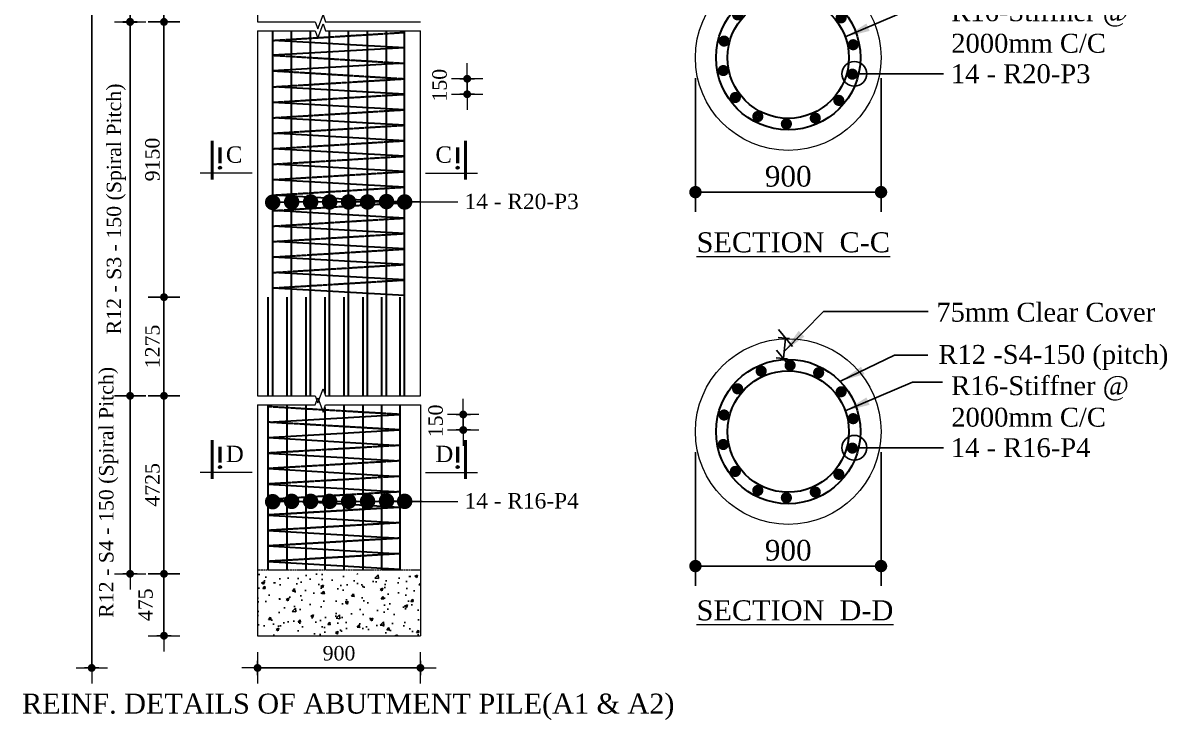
# Model space of a CAD drawing. Header units: inches. Extents: x -396 to 84373, y -33132 to 10226.
# Drawn here: x 43806 to 49355, y -13827 to -10447 of the extents above; entities that cross this region are included whole.
import ezdxf

# ---------------------------------------------------------------- set-up
doc = ezdxf.new("R2010")
doc.units = ezdxf.units.IN
doc.header["$LTSCALE"] = 15
doc.header["$MEASUREMENT"] = 0
doc.header["$PDMODE"] = 3
doc.header["$PDSIZE"] = -15
doc.linetypes.add('DASHED2', pattern=[0.375, 0.25, -0.125])
doc.linetypes.add('DASHEDX2', pattern=[38.1, 25.4, -12.7])
for name, color, linetype, lineweight in [('dim', 7, 'Continuous', 18), ('L.L', 200, 'Continuous', 18), ('Reinf.', 12, 'Continuous', 30), ('text', 7, 'Continuous', 20)]:
    doc.layers.add(name, color=color, linetype=linetype, lineweight=lineweight)
doc.layers.add('HATCH', color=35, linetype='Continuous')
doc.styles.get("Standard").update_dxf_attribs({"font": 'times.ttf'})
doc.dimstyles.new('ALTER', dxfattribs={"dimtxt": 110, "dimasz": 65, "dimexe": 95, "dimexo": 100, "dimgap": 30, "dimtad": 1, "dimdec": 0, "dimzin": 0, "dimdsep": 46, "dimtxsty": 'Standard', "dimblk": 'DOT', "dimcen": 35, "dimadec": 0, "dimazin": 0, "dimtfac": 1, "dimtdec": 0, "dimtofl": 0, "dimtmove": 0, "dimatfit": 3, "dimfxl": 1, "dimtolj": 1, "dimtzin": 0, "dimarcsym": 0})
doc.dimstyles.new('ISO-25', dxfattribs={"dimtxt": 75, "dimasz": 50, "dimexe": 95, "dimexo": 75.625, "dimgap": 60, "dimtad": 1, "dimdec": 1, "dimdsep": 46, "dimtxsty": 'Standard', "dimblk": 'DOT', "dimcen": 52.5, "dimclrd": 256, "dimclre": 256, "dimclrt": 256, "dimadec": 0, "dimazin": 0, "dimtfac": 1, "dimtdec": 1, "dimtix": 1, "dimtmove": 0, "dimatfit": 3, "dimldrblk": 'DOT', "dimfxl": 1, "dimlwd": -1, "dimarcsym": 0})
doc.dimstyles.new('ISO-70', dxfattribs={"dimscale": 0, "dimtxt": 70, "dimasz": 0.75, "dimexe": 35, "dimexo": 35, "dimgap": 20, "dimtad": 1, "dimdec": 0, "dimlfac": -1, "dimzin": 1, "dimdsep": 46, "dimtxsty": 'Standard', "dimblk": 'DIM', "dimcen": 60, "dimclrd": 256, "dimclre": 256, "dimclrt": 256, "dimadec": 0, "dimazin": 0, "dimtfac": 1, "dimtdec": 0, "dimtix": 1, "dimtofl": 0, "dimtmove": 0, "dimatfit": 3, "dimldrblk": 'DOT', "dimfxl": 35, "dimfxlon": 1, "dimtolj": 1, "dimlwd": 25, "dimarcsym": 0})

# ---------------------------------------------------------------- blocks, each defined once
blk = doc.blocks.new('DIM')
at = {"layer": 'dim'}
for p, q in [((0, -101.4), (0, 101.4)), ((-101.4, 0), (101.4, 0))]:
    blk.add_line(p, q, dxfattribs=at)
at = {"layer": 'dim', "const_width": 25.4}
blk.add_lwpolyline([(-12.7, 0, 1), (12.7, 0, 1)], format="xyb", close=True, dxfattribs=at)
blk = doc.blocks.new('*D48')
at = {"layer": 'Defpoints', "color": 0, "ltscale": 30, "transparency": 16777216}
for p in [(44414.5, -6181.4), (44140, -13573.6), (44868.3, -13573.6)]:
    blk.add_point(p, dxfattribs=at)
at = {"layer": 'dim', "lineweight": -2, "ltscale": 30, "transparency": 16777216}
for p, q in [((44175, -6181.4), (44105, -6181.4)), ((44175, -13573.6), (44105, -13573.6))]:
    blk.add_line(p, q, dxfattribs=at)
at = {"layer": 'dim', "lineweight": 25, "ltscale": 30, "transparency": 16777216}
blk.add_line((44140, -6182.2), (44140, -13572.8), dxfattribs=at)
at = {"layer": 'dim', "lineweight": 25, "ltscale": 30, "transparency": 16777216, "xscale": 0.75, "yscale": 0.75, "zscale": 0.75}
for p, rotation in [((44140, -6181.4), 90), ((44140, -13573.6), 270)]:
    blk.add_blockref('DIM', p, dxfattribs=dict(at, rotation=rotation))
at = {"layer": 'dim', "lineweight": 15, "ltscale": 30, "transparency": 16777216, "insert": (44084.3, -9877.5), "char_height": 70, "width": 255.111, "attachment_point": 5, "rotation": 90}
blk.add_mtext('\\A1;37000', dxfattribs=at)
blk = doc.blocks.new('_Dot')
at = {"color": 0, "linetype": 'ByBlock', "lineweight": -2}
blk.add_line((-0.5, 0), (-1, 0), dxfattribs=at)
at = {"color": 0, "linetype": 'ByBlock', "const_width": 0.5}
blk.add_lwpolyline([(-0.25, 0, 1), (0.25, 0, 1)], format="xyb", close=True, dxfattribs=at)
blk = doc.blocks.new('*D51')
at = {"layer": 'Defpoints', "color": 0, "ltscale": 30, "transparency": 16777216}
for p in [(44944.3, -9963.9), (44490.6, -10442.3), (44944.3, -10442.3)]:
    blk.add_point(p, dxfattribs=at)
at = {"layer": 'dim', "lineweight": -2, "ltscale": 30, "transparency": 16777216}
for p, q in [((44525.6, -9963.9), (44455.6, -9963.9)), ((44525.6, -10442.3), (44455.6, -10442.3))]:
    blk.add_line(p, q, dxfattribs=at)
at = {"layer": 'dim', "lineweight": 25, "ltscale": 30, "transparency": 16777216}
blk.add_line((44490.6, -9964.7), (44490.6, -10441.5), dxfattribs=at)
at = {"layer": 'dim', "lineweight": 25, "ltscale": 30, "transparency": 16777216, "xscale": 0.75, "yscale": 0.75, "zscale": 0.75}
for p, rotation in [((44490.6, -9963.9), 90), ((44490.6, -10442.3), 270)]:
    blk.add_blockref('DIM', p, dxfattribs=dict(at, rotation=rotation))
at = {"layer": 'dim', "lineweight": 15, "ltscale": 30, "transparency": 16777216, "insert": (44434.9, -10203.1), "char_height": 70, "attachment_point": 5, "rotation": 90}
blk.add_mtext('\\A1;1575', dxfattribs=at)
blk = doc.blocks.new('*D52')
at = {"layer": 'Defpoints', "color": 0, "ltscale": 30, "transparency": 16777216}
for p in [(44944.3, -10442.3), (44490.6, -11776.5), (44947, -11776.5)]:
    blk.add_point(p, dxfattribs=at)
at = {"layer": 'dim', "lineweight": -2, "ltscale": 30, "transparency": 16777216}
for p, q in [((44525.6, -10442.3), (44455.6, -10442.3)), ((44525.6, -11776.5), (44455.6, -11776.5))]:
    blk.add_line(p, q, dxfattribs=at)
at = {"layer": 'dim', "lineweight": 25, "ltscale": 30, "transparency": 16777216}
blk.add_line((44490.6, -10443), (44490.6, -11775.7), dxfattribs=at)
at = {"layer": 'dim', "lineweight": 25, "ltscale": 30, "transparency": 16777216, "xscale": 0.75, "yscale": 0.75, "zscale": 0.75}
for p, rotation in [((44490.6, -10442.3), 90), ((44490.6, -11776.5), 270)]:
    blk.add_blockref('DIM', p, dxfattribs=dict(at, rotation=rotation))
at = {"layer": 'dim', "lineweight": 15, "ltscale": 30, "transparency": 16777216, "insert": (44434.9, -11109.4), "char_height": 70, "attachment_point": 5, "rotation": 90}
blk.add_mtext('\\A1;9150', dxfattribs=at)
blk = doc.blocks.new('*D54')
at = {"layer": 'Defpoints', "color": 0, "ltscale": 30, "transparency": 16777216}
for p in [(44326.1, -8659.6), (44402.2, -8659.6), (44490.6, -10441.5)]:
    blk.add_point(p, dxfattribs=at)
at = {"layer": 'dim', "lineweight": -2, "ltscale": 30, "transparency": 16777216}
for p, q in [((44361.1, -8659.6), (44291.1, -8659.6)), ((44361.1, -10441.5), (44291.1, -10441.5))]:
    blk.add_line(p, q, dxfattribs=at)
at = {"layer": 'dim', "lineweight": 25, "ltscale": 30, "transparency": 16777216}
blk.add_line((44326.1, -10440.8), (44326.1, -8660.4), dxfattribs=at)
at = {"layer": 'dim', "lineweight": 25, "ltscale": 30, "transparency": 16777216, "xscale": 0.75, "yscale": 0.75, "zscale": 0.75}
for p, rotation in [((44326.1, -8659.6), 90), ((44326.1, -10441.5), 270)]:
    blk.add_blockref('DIM', p, dxfattribs=dict(at, rotation=rotation))
at = {"layer": 'dim', "lineweight": 15, "ltscale": 30, "transparency": 16777216, "insert": (44259.2, -9550.6), "char_height": 70, "attachment_point": 5, "rotation": 90}
blk.add_mtext('\\A1;R12 - S2 - 125 (Spiral Pitch)', dxfattribs=at)
blk = doc.blocks.new('*D55')
at = {"layer": 'Defpoints', "color": 0, "ltscale": 30, "transparency": 16777216}
for p in [(44490.6, -10443), (44326.1, -12254.8), (44566.6, -12254.8)]:
    blk.add_point(p, dxfattribs=at)
at = {"layer": 'dim', "lineweight": -2, "ltscale": 30, "transparency": 16777216}
for p, q in [((44361.1, -10443), (44291.1, -10443)), ((44361.1, -12254.8), (44291.1, -12254.8))]:
    blk.add_line(p, q, dxfattribs=at)
at = {"layer": 'dim', "lineweight": 25, "ltscale": 30, "transparency": 16777216}
blk.add_line((44326.1, -10443.8), (44326.1, -12254.1), dxfattribs=at)
at = {"layer": 'dim', "lineweight": 25, "ltscale": 30, "transparency": 16777216, "xscale": 0.75, "yscale": 0.75, "zscale": 0.75}
for p, rotation in [((44326.1, -10443), 90), ((44326.1, -12254.8), 270)]:
    blk.add_blockref('DIM', p, dxfattribs=dict(at, rotation=rotation))
at = {"layer": 'dim', "lineweight": 15, "ltscale": 30, "transparency": 16777216, "insert": (44259.2, -11348.9), "char_height": 70, "attachment_point": 5, "rotation": 90}
blk.add_mtext('\\A1;R12 - S3 - 150 (Spiral Pitch)', dxfattribs=at)
blk = doc.blocks.new('*D57')
at = {"layer": 'Defpoints', "color": 0, "ltscale": 30, "transparency": 16777216}
for p in [(44944.3, -13453.9), (45734.3, -13453.9), (45734.3, -13573.6)]:
    blk.add_point(p, dxfattribs=at)
at = {"layer": 'dim', "lineweight": -2, "ltscale": 30, "transparency": 16777216}
for p, q in [((44944.3, -13538.6), (44944.3, -13608.6)), ((45734.3, -13538.6), (45734.3, -13608.6))]:
    blk.add_line(p, q, dxfattribs=at)
at = {"layer": 'dim', "lineweight": 25, "ltscale": 30, "transparency": 16777216}
blk.add_line((44945.1, -13573.6), (45733.5, -13573.6), dxfattribs=at)
at = {"layer": 'dim', "lineweight": 25, "ltscale": 30, "transparency": 16777216, "xscale": 0.75, "yscale": 0.75, "zscale": 0.75, "rotation": 180}
blk.add_blockref('DIM', (44944.3, -13573.6), dxfattribs=at)
at = {"layer": 'dim', "lineweight": 25, "ltscale": 30, "transparency": 16777216, "xscale": 0.75, "yscale": 0.75, "zscale": 0.75}
blk.add_blockref('DIM', (45734.3, -13573.6), dxfattribs=at)
at = {"layer": 'dim', "lineweight": 15, "ltscale": 30, "transparency": 16777216, "insert": (45339.3, -13502.9), "char_height": 70, "attachment_point": 5}
blk.add_mtext('\\A1;900', dxfattribs=at)
blk = doc.blocks.new('*D58')
at = {"layer": 'Defpoints', "color": 0, "ltscale": 30, "transparency": 16777216}
for p in [(45734.3, -13117.6), (44490.6, -13417.6), (45734.3, -13417.6)]:
    blk.add_point(p, dxfattribs=at)
at = {"layer": 'dim', "lineweight": -2, "ltscale": 30, "transparency": 16777216}
for p, q in [((44525.6, -13117.6), (44455.6, -13117.6)), ((44525.6, -13417.6), (44455.6, -13417.6))]:
    blk.add_line(p, q, dxfattribs=at)
at = {"layer": 'dim', "lineweight": 25, "ltscale": 30, "transparency": 16777216}
blk.add_line((44490.6, -13118.3), (44490.6, -13416.8), dxfattribs=at)
at = {"layer": 'dim', "lineweight": 25, "ltscale": 30, "transparency": 16777216, "xscale": 0.75, "yscale": 0.75, "zscale": 0.75}
for p, rotation in [((44490.6, -13117.6), 90), ((44490.6, -13417.6), 270)]:
    blk.add_blockref('DIM', p, dxfattribs=dict(at, rotation=rotation))
at = {"layer": 'dim', "lineweight": 15, "ltscale": 30, "transparency": 16777216, "insert": (44401.3, -13267.6), "char_height": 70, "attachment_point": 5, "rotation": 90}
blk.add_mtext('\\A1;475', dxfattribs=at)
blk = doc.blocks.new('*D59')
at = {"layer": 'Defpoints', "color": 0, "ltscale": 30, "transparency": 16777216}
for p in [(44944.3, -12254.8), (44490.6, -13117.6), (44944.3, -13117.6)]:
    blk.add_point(p, dxfattribs=at)
at = {"layer": 'dim', "lineweight": -2, "ltscale": 30, "transparency": 16777216}
for p, q in [((44525.6, -12254.8), (44455.6, -12254.8)), ((44525.6, -13117.6), (44455.6, -13117.6))]:
    blk.add_line(p, q, dxfattribs=at)
at = {"layer": 'dim', "lineweight": 25, "ltscale": 30, "transparency": 16777216}
blk.add_line((44490.6, -12255.6), (44490.6, -13116.8), dxfattribs=at)
at = {"layer": 'dim', "lineweight": 25, "ltscale": 30, "transparency": 16777216, "xscale": 0.75, "yscale": 0.75, "zscale": 0.75}
for p, rotation in [((44490.6, -12254.8), 90), ((44490.6, -13117.6), 270)]:
    blk.add_blockref('DIM', p, dxfattribs=dict(at, rotation=rotation))
at = {"layer": 'dim', "lineweight": 15, "ltscale": 30, "transparency": 16777216, "insert": (44434.9, -12686.2), "char_height": 70, "attachment_point": 5, "rotation": 90}
blk.add_mtext('\\A1;4725', dxfattribs=at)
blk = doc.blocks.new('*D34')
at = {"layer": 'Defpoints', "color": 0, "ltscale": 30, "transparency": 16777216}
for p in [(44455.6, -12254.8), (44326.1, -13117.6), (44566.6, -13117.6)]:
    blk.add_point(p, dxfattribs=at)
at = {"layer": 'dim', "lineweight": -2, "ltscale": 30, "transparency": 16777216}
for p, q in [((44361.1, -12254.8), (44291.1, -12254.8)), ((44361.1, -13117.6), (44291.1, -13117.6))]:
    blk.add_line(p, q, dxfattribs=at)
at = {"layer": 'dim', "lineweight": 25, "ltscale": 30, "transparency": 16777216}
blk.add_line((44326.1, -12255.6), (44326.1, -13116.8), dxfattribs=at)
at = {"layer": 'dim', "lineweight": 25, "ltscale": 30, "transparency": 16777216, "xscale": 0.75, "yscale": 0.75, "zscale": 0.75}
for p, rotation in [((44326.1, -12254.8), 90), ((44326.1, -13117.6), 270)]:
    blk.add_blockref('DIM', p, dxfattribs=dict(at, rotation=rotation))
at = {"layer": 'dim', "lineweight": 15, "ltscale": 30, "transparency": 16777216, "insert": (44222, -12722.5), "char_height": 70, "attachment_point": 5, "rotation": 90}
blk.add_mtext('\\A1;R12 - S4 - 150 (Spiral Pitch)', dxfattribs=at)
blk = doc.blocks.new('*D35')
at = {"layer": 'Defpoints', "color": 0, "ltscale": 30, "transparency": 16777216}
for p in [(44947, -11776.5), (44490.6, -12254.8), (44944.3, -12254.8)]:
    blk.add_point(p, dxfattribs=at)
at = {"layer": 'dim', "lineweight": -2, "ltscale": 30, "transparency": 16777216}
for p, q in [((44525.6, -11776.5), (44455.6, -11776.5)), ((44525.6, -12254.8), (44455.6, -12254.8))]:
    blk.add_line(p, q, dxfattribs=at)
at = {"layer": 'dim', "lineweight": 25, "ltscale": 30, "transparency": 16777216}
blk.add_line((44490.6, -11777.2), (44490.6, -12254.1), dxfattribs=at)
at = {"layer": 'dim', "lineweight": 25, "ltscale": 30, "transparency": 16777216, "xscale": 0.75, "yscale": 0.75, "zscale": 0.75}
for p, rotation in [((44490.6, -11776.5), 90), ((44490.6, -12254.8), 270)]:
    blk.add_blockref('DIM', p, dxfattribs=dict(at, rotation=rotation))
at = {"layer": 'dim', "lineweight": 15, "ltscale": 30, "transparency": 16777216, "insert": (44434.9, -12015.6), "char_height": 70, "attachment_point": 5, "rotation": 90}
blk.add_mtext('\\A1;1275', dxfattribs=at)
blk = doc.blocks.new('*D36')
at = {"layer": 'Defpoints', "color": 0, "ltscale": 30, "transparency": 16777216}
for p in [(47067.7, -12428), (47967.7, -12428), (47067.7, -13080)]:
    blk.add_point(p, dxfattribs=at)
at = {"layer": 'dim', "color": 0, "lineweight": -2, "ltscale": 30, "transparency": 16777216}
for p, q in [((47067.7, -12528), (47067.7, -13175)), ((47967.7, -12528), (47967.7, -13175)), ((47907.7, -13080), (47127.7, -13080))]:
    blk.add_line(p, q, dxfattribs=at)
at = {"layer": 'dim', "color": 0, "lineweight": -2, "ltscale": 30, "transparency": 16777216, "xscale": 60, "yscale": 60, "zscale": 60, "rotation": 180}
blk.add_blockref('_Dot', (47067.7, -13080), dxfattribs=at)
at = {"layer": 'dim', "color": 0, "lineweight": -2, "ltscale": 30, "transparency": 16777216, "xscale": 60, "yscale": 60, "zscale": 60}
blk.add_blockref('_Dot', (47967.7, -13080), dxfattribs=at)
at = {"layer": 'dim', "color": 0, "lineweight": 15, "ltscale": 30, "transparency": 16777216, "insert": (47517.7, -13004), "char_height": 100, "attachment_point": 5}
blk.add_mtext('\\A1;900', dxfattribs=at)
blk = doc.blocks.new('_Oblique')
at = {"color": 0, "linetype": 'ByBlock', "lineweight": -2}
blk.add_line((-0.5, -0.5), (0.5, 0.5), dxfattribs=at)
blk = doc.blocks.new('*D37')
at = {"layer": 'Defpoints', "color": 0, "ltscale": 30, "transparency": 16777216}
for p in [(47503.8, -11974.6), (47559, -11979.9), (47549.5, -12079.4)]:
    blk.add_point(p, dxfattribs=at)
at = {"layer": 'dim', "lineweight": -2, "ltscale": 30, "transparency": 16777216}
for p, q in [((47524.2, -11976.6), (47468.9, -11971.3)), ((47514.7, -12076.1), (47459.5, -12070.9))]:
    blk.add_line(p, q, dxfattribs=at)
at = {"layer": 'dim', "lineweight": 25, "ltscale": 30, "transparency": 16777216}
blk.add_line((47494.3, -12074.2), (47503.8, -11974.6), dxfattribs=at)
at = {"layer": 'dim', "lineweight": 25, "ltscale": 30, "transparency": 16777216, "xscale": 75, "yscale": 75, "zscale": 75}
for p, rotation in [((47503.8, -11974.6), 84.56619030632406), ((47494.3, -12074.2), 264.566190306324)]:
    blk.add_blockref('_Oblique', p, dxfattribs=dict(at, rotation=rotation))
at = {"layer": 'dim', "ltscale": 30, "transparency": 16777216, "insert": (47446.5, -11995.6), "char_height": 70, "attachment_point": 5, "rotation": 84.5662}
blk.add_mtext('\\A1;  ', dxfattribs=at)
blk = doc.blocks.new('*D38')
at = {"layer": 'Defpoints', "color": 0, "ltscale": 30, "transparency": 16777216}
for p in [(45655.7, -10717.9), (45657.6, -10793.1), (45960.8, -10793.1)]:
    blk.add_point(p, dxfattribs=at)
at = {"layer": 'dim', "lineweight": -2, "ltscale": 30, "transparency": 16777216}
for p, q in [((45925.8, -10717.9), (45995.8, -10717.9)), ((45925.8, -10793.1), (45995.8, -10793.1))]:
    blk.add_line(p, q, dxfattribs=at)
at = {"layer": 'dim', "lineweight": 25, "ltscale": 30, "transparency": 16777216}
blk.add_line((45960.8, -10718.7), (45960.8, -10792.3), dxfattribs=at)
at = {"layer": 'dim', "lineweight": 25, "ltscale": 30, "transparency": 16777216, "xscale": 0.75, "yscale": 0.75, "zscale": 0.75}
for p, rotation in [((45960.8, -10717.9), 90), ((45960.8, -10793.1), 270)]:
    blk.add_blockref('DIM', p, dxfattribs=dict(at, rotation=rotation))
at = {"layer": 'dim', "lineweight": 15, "ltscale": 30, "transparency": 16777216, "insert": (45827.1, -10749.1), "char_height": 70, "attachment_point": 5, "rotation": 90}
blk.add_mtext('\\A1;150', dxfattribs=at)
blk = doc.blocks.new('*D39')
at = {"layer": 'Defpoints', "color": 0, "ltscale": 30, "transparency": 16777216}
for p in [(45636.5, -12345.1), (45638.4, -12420.3), (45941.6, -12420.3)]:
    blk.add_point(p, dxfattribs=at)
at = {"layer": 'dim', "lineweight": -2, "ltscale": 30, "transparency": 16777216}
for p, q in [((45906.6, -12345.1), (45976.6, -12345.1)), ((45906.6, -12420.3), (45976.6, -12420.3))]:
    blk.add_line(p, q, dxfattribs=at)
at = {"layer": 'dim', "lineweight": 25, "ltscale": 30, "transparency": 16777216}
blk.add_line((45941.6, -12345.9), (45941.6, -12419.5), dxfattribs=at)
at = {"layer": 'dim', "lineweight": 25, "ltscale": 30, "transparency": 16777216, "xscale": 0.75, "yscale": 0.75, "zscale": 0.75}
for p, rotation in [((45941.6, -12345.1), 90), ((45941.6, -12420.3), 270)]:
    blk.add_blockref('DIM', p, dxfattribs=dict(at, rotation=rotation))
at = {"layer": 'dim', "lineweight": 15, "ltscale": 30, "transparency": 16777216, "insert": (45807.9, -12376.3), "char_height": 70, "attachment_point": 5, "rotation": 90}
blk.add_mtext('\\A1;150', dxfattribs=at)
blk = doc.blocks.new('*U25')
at = {"layer": 'Reinf.', "ltscale": 0.05, "const_width": 27}
blk.add_lwpolyline([(-5.2, -12.5, 1), (5.2, 12.5, 1)], format="xyb", close=True, dxfattribs=at)
blk = doc.blocks.new('*U26')
at = {"layer": 'dim', "color": 0, "linetype": 'ByBlock', "lineweight": -2, "transparency": 16777216}
for p, rotation in [((44060.5, -12902.1), 102.8571428571428), ((43920.4, -12929.9), 128.5714285714284), ((44198.9, -12937.8), 77.1428571428571), ((43806.2, -13015.8), 154.2857142857142), ((44308.1, -13030), 51.42857142857138), ((43740.6, -13142.8), 180), ((44366.4, -13160.4), 25.71428571428568), ((43736.6, -13285.6), 205.7142857142855), ((43795, -13416.1), 231.4285714285712), ((44296.8, -13430.2), 334.285714285714), ((43904.1, -13508.3), 257.1428571428569), ((44182.6, -13516.1), 308.5714285714283), ((44042.5, -13544), 282.8571428571426)]:
    blk.add_blockref('*U25', p, dxfattribs=dict(at, rotation=rotation))
blk.add_blockref('*U25', (44362.4, -13303.2), dxfattribs=at)
blk = doc.blocks.new('*D40')
at = {"layer": 'Defpoints', "color": 0, "ltscale": 30, "transparency": 16777216}
for p in [(47067.7, -10615.5), (47967.7, -10615.5), (47067.7, -11267.5)]:
    blk.add_point(p, dxfattribs=at)
at = {"layer": 'dim', "color": 0, "lineweight": -2, "ltscale": 30, "transparency": 16777216}
for p, q in [((47067.7, -10715.5), (47067.7, -11362.5)), ((47967.7, -10715.5), (47967.7, -11362.5)), ((47907.7, -11267.5), (47127.7, -11267.5))]:
    blk.add_line(p, q, dxfattribs=at)
at = {"layer": 'dim', "color": 0, "lineweight": -2, "ltscale": 30, "transparency": 16777216, "xscale": 60, "yscale": 60, "zscale": 60, "rotation": 180}
blk.add_blockref('_Dot', (47067.7, -11267.5), dxfattribs=at)
at = {"layer": 'dim', "color": 0, "lineweight": -2, "ltscale": 30, "transparency": 16777216, "xscale": 60, "yscale": 60, "zscale": 60}
blk.add_blockref('_Dot', (47967.7, -11267.5), dxfattribs=at)
at = {"layer": 'dim', "color": 0, "lineweight": 15, "ltscale": 30, "transparency": 16777216, "insert": (47517.7, -11191.5), "char_height": 100, "attachment_point": 5}
blk.add_mtext('\\A1;900', dxfattribs=at)
blk = doc.blocks.new('*U27')
at = {"layer": 'Reinf.', "ltscale": 0.05, "const_width": 27}
blk.add_lwpolyline([(-5.2, -12.5, 1), (5.2, 12.5, 1)], format="xyb", close=True, dxfattribs=at)
blk = doc.blocks.new('*U28')
at = {"layer": 'dim', "color": 0, "linetype": 'ByBlock', "lineweight": -2, "transparency": 16777216}
for p, rotation in [((44060.5, -12902.1), 102.8571428571428), ((43920.4, -12929.9), 128.5714285714284), ((44198.9, -12937.8), 77.1428571428571), ((43806.2, -13015.8), 154.2857142857142), ((44308.1, -13030), 51.42857142857138), ((43740.6, -13142.8), 180), ((44366.4, -13160.4), 25.71428571428568), ((43736.6, -13285.6), 205.7142857142855), ((43795, -13416.1), 231.4285714285712), ((44296.8, -13430.2), 334.285714285714), ((43904.1, -13508.3), 257.1428571428569), ((44182.6, -13516.1), 308.5714285714283), ((44042.5, -13544), 282.8571428571426)]:
    blk.add_blockref('*U27', p, dxfattribs=dict(at, rotation=rotation))
blk.add_blockref('*U27', (44362.4, -13303.2), dxfattribs=at)

msp = doc.modelspace()

# ---------------------------------------------------------------- hatches: boundary and pattern name
at = {"layer": 'HATCH', "ltscale": 30}
h = msp.add_hatch(dxfattribs=at)
h.set_pattern_fill('AR-CONC', color=256, scale=20, style=0)
h.set_pattern_definition([(50, (50407.59, 38435.53), (143.45204, -12.55043), [15, -165]), (355, (50407.6, 38435.53), (-27.75027, 150.43843), [12, -132]), (100.4514, (50419.55, 38434.48), (115.70188, 137.8879), [12.74804, -140.22842]), (46.1842, (50407.6, 38475.53), (213.4482, -33.1038), [22.5, -247.5]), (96.6356, (50425.38, 38472.77), (186.9325, 194.8236), [19.1221, -210.3426]), (351.1842, (50407.6, 38475.53), (186.9324, 194.8237), [18, -198]), (21, (50427.59, 38465.53), (119.3814, -80.52378), [15, -165]), (326, (50427.6, 38465.53), (48.66307, 145.03), [12, -132]), (71.4514, (50437.54, 38458.82), (168.04453, 64.5061), [12.74804, -140.22842]), (37.5, (50407.594, 38435.526), (2.43197, 66.57877), [0, -130.4, 0, -134, 0, -132.5]), (7.5, (50407.594, 38435.526), (52.61391, 78.88234), [0, -76.4, 0, -127.4, 0, -50.5]), (327.5, (50362.994, 38435.526), (106.764487, -4.510974), [0, -50, 0, -156, 0, -207]), (317.5, (50342.99, 38435.53), (116.63723, 20.021), [0, -65, 0, -103.6, 0, -147])])
h.paths.add_polyline_path([(45734.3, -13117.57), (44944.32, -13117.57), (44944.32, -13417.57), (45734.3, -13417.57)])
at = {"layer": 'text', "ltscale": 5}
h = msp.add_hatch(color=5, dxfattribs=at)
h.set_gradient(color1=(0, 0, 255), one_color=1, tint=1, name='CYLINDER')
h.paths.add_polyline_path([(44754.64, -11149.3, 1), (44769.52, -11149.3, 1)])
h = msp.add_hatch(color=5, dxfattribs=at)
h.set_gradient(color1=(0, 0, 255), one_color=1, tint=1, name='CYLINDER')
h.paths.add_polyline_path([(45922.02, -11149.3, -1), (45907.15, -11149.3, -1)])
h = msp.add_hatch(color=5, dxfattribs=at)
h.set_gradient(color1=(0, 0, 255), one_color=1, tint=1, name='CYLINDER')
h.paths.add_polyline_path([(44754.64, -12600.29, 1), (44769.52, -12600.29, 1)])
h = msp.add_hatch(color=5, dxfattribs=at)
h.set_gradient(color1=(0, 0, 255), one_color=1, tint=1, name='CYLINDER')
h.paths.add_polyline_path([(45922.02, -12600.29, -1), (45907.15, -12600.29, -1)])

# ---------------------------------------------------------------- linework, layer by layer
at = {"layer": 'L.L', "ltscale": 5}
for p, q in [((44944.32, -10486.36), (44944.32, -12254.84)), ((44944.32, -12298.91), (44944.32, -13098.05)), ((44944.32, -13098.05), (44944.32, -13417.57)), ((45734.3, -13096.71), (45734.3, -13417.57)), ((44944.32, -13417.57), (45734.3, -13417.57))]:
    msp.add_line(p, q, dxfattribs=at)
at = {"layer": 'L.L', "linetype": 'DASHED2'}
msp.add_line((44944.32, -13098.05), (45734.3, -13098.05), dxfattribs=at)
at = {"layer": 'L.L', "ltscale": 5}
for points in [[(44944.32, -8050.42), (44944.32, -10442.29), (45224.32, -10442.29), (45236.82, -10476.63), (45261.82, -10407.95), (45274.32, -10442.29), (45734.3, -10442.29)], [(44944.32, -10486.36), (45224.32, -10486.36), (45236.82, -10520.71), (45261.82, -10452.02), (45274.32, -10486.36), (45734.3, -10486.36)], [(44944.32, -12254.84), (45224.32, -12254.84), (45236.82, -12289.18), (45261.82, -12220.49), (45274.32, -12254.84), (45734.3, -12254.84), (45734.3, -10486.36)], [(44944.32, -12298.91), (45224.32, -12298.91), (45236.82, -12264.57), (45261.82, -12333.25), (45274.32, -12298.91), (45734.3, -12298.91), (45734.3, -13098.05)]]:
    msp.add_lwpolyline(points, dxfattribs=at)
for centre in [(47517.66, -10615.53), (47517.66, -12428)]:
    msp.add_circle(centre, 450, dxfattribs=at)
at = {"layer": 'Reinf.', "ltscale": 5}
for p, q in [((45109.59, -11330.26), (45109.59, -10486.36)), ((45201.59, -11330.26), (45201.59, -10486.36)), ((45293.59, -11330.26), (45293.59, -10486.36)), ((45385.59, -11330.26), (45385.59, -10486.36)), ((45477.59, -11330.26), (45477.59, -10486.36)), ((45569.59, -11330.26), (45569.59, -10486.36)), ((45657.57, -10568.08), (45017.59, -10532.26)), ((45657.57, -10568.08), (45017.59, -10532.26)), ((45657.57, -10568.08), (45017.59, -10603.9)), ((45657.57, -10568.08), (45017.59, -10603.9)), ((45657.57, -10643.08), (45017.59, -10678.9)), ((45657.57, -10643.08), (45017.59, -10678.9)), ((45657.57, -10793.08), (45017.59, -10757.26)), ((45657.57, -10793.08), (45017.59, -10757.26)), ((45657.57, -10868.08), (45017.59, -10832.26)), ((45657.57, -10868.08), (45017.59, -10832.26)), ((45657.57, -10943.08), (45017.59, -10907.26)), ((45657.57, -10943.08), (45017.59, -10907.26)), ((45657.57, -11018.08), (45017.59, -10982.26)), ((45657.57, -11018.08), (45017.59, -10982.26)), ((45657.57, -11093.08), (45017.59, -11057.26)), ((45657.57, -11093.08), (45017.59, -11057.26)), ((45657.57, -11168.08), (45017.59, -11132.26)), ((45657.57, -11168.08), (45017.59, -11132.26)), ((45657.57, -11243.08), (45017.59, -11207.26)), ((45657.57, -11243.08), (45017.59, -11207.26)), ((45657.57, -11318.08), (45017.59, -11282.26)), ((45109.59, -12254.84), (45109.59, -11282.36)), ((45201.59, -12254.84), (45201.59, -11282.36)), ((45293.59, -12254.84), (45293.59, -11282.36)), ((45385.59, -12254.84), (45385.59, -11282.36)), ((45477.59, -12254.84), (45477.59, -11282.36)), ((45569.59, -12254.84), (45569.59, -11282.36)), ((45657.57, -11393.08), (45017.59, -11357.26)), ((45657.57, -11468.08), (45017.59, -11432.26)), ((45657.57, -11543.08), (45017.59, -11507.26)), ((45657.57, -11618.08), (45017.59, -11582.26)), ((45657.57, -11693.08), (45017.59, -11657.26)), ((45657.57, -11768.08), (45017.59, -11732.26)), ((45086.05, -11776.45), (45086.05, -12254.84)), ((45178.05, -11776.45), (45178.05, -12254.84)), ((45270.05, -11776.45), (45270.05, -12243.11)), ((45362.05, -11776.45), (45362.05, -12254.84)), ((45454.05, -11776.45), (45454.05, -12254.84)), ((45546.05, -11776.45), (45546.05, -12254.84)), ((45109.59, -12254.84), (45109.59, -12254.84)), ((45201.59, -12254.84), (45201.59, -12254.84)), ((45293.59, -12254.84), (45293.59, -12254.84)), ((45385.59, -12254.84), (45385.59, -12254.84)), ((45477.59, -12254.84), (45477.59, -12254.84)), ((45569.59, -12254.84), (45569.59, -12254.84)), ((45086.05, -12298.91), (45086.05, -13098.05)), ((45178.05, -12298.91), (45178.05, -13098.05)), ((45270.05, -12310.64), (45270.05, -13098.05)), ((45362.05, -12298.91), (45362.05, -13098.05)), ((45454.05, -12298.91), (45454.05, -13098.05)), ((45546.05, -12298.91), (45546.05, -13098.05)), ((44994.05, -12382.52), (45634.03, -12345.02)), ((44994.05, -12382.52), (45634.03, -12345.02)), ((44994.05, -12457.52), (45634.03, -12420.02)), ((44994.05, -12457.52), (45634.03, -12420.02)), ((44994.05, -12457.52), (45634.03, -12495.02)), ((44994.05, -12457.52), (45634.03, -12495.02)), ((44994.05, -12532.52), (45634.03, -12570.02)), ((44994.05, -12532.52), (45634.03, -12570.02)), ((44994.05, -12607.52), (45634.03, -12645.02)), ((44994.05, -12607.52), (45634.03, -12645.02)), ((44994.05, -12682.52), (45634.03, -12720.02)), ((44994.05, -12682.52), (45634.03, -12720.02)), ((44994.05, -12757.52), (45634.03, -12795.02)), ((44994.05, -12832.52), (45634.03, -12870.02)), ((44994.05, -12832.52), (45634.03, -12870.02)), ((44994.05, -12907.52), (45634.03, -12945.02)), ((44994.05, -12982.52), (45634.03, -13020.02)), ((44994.05, -12982.52), (45634.03, -13020.02)), ((44994.05, -13057.52), (45634.03, -13095.02))]:
    msp.add_line(p, q, dxfattribs=at)
at = {"layer": 'Reinf.', "linetype": 'DASHEDX2', "ltscale": 0.007}
for p, q in [((45017.59, -10532.26), (45657.57, -10493.08)), ((45017.59, -10532.26), (45657.57, -10493.08)), ((45017.59, -10603.9), (45657.57, -10643.08)), ((45017.59, -10603.9), (45657.57, -10643.08)), ((45017.59, -10678.9), (45657.57, -10718.08)), ((45017.59, -10757.26), (45657.57, -10718.08)), ((45017.59, -10832.26), (45657.57, -10793.08)), ((45017.59, -10832.26), (45657.57, -10793.08)), ((45017.59, -10907.26), (45657.57, -10868.08)), ((45017.59, -10907.26), (45657.57, -10868.08)), ((45017.59, -10982.26), (45657.57, -10943.08)), ((45017.59, -10982.26), (45657.57, -10943.08)), ((45017.59, -11057.26), (45657.57, -11018.08)), ((45017.59, -11057.26), (45657.57, -11018.08)), ((45017.59, -11132.26), (45657.57, -11093.08)), ((45017.59, -11207.26), (45657.57, -11168.08)), ((45017.59, -11282.26), (45657.57, -11243.08)), ((45017.59, -11357.26), (45657.57, -11318.08)), ((45017.59, -11432.26), (45657.57, -11393.08)), ((45017.59, -11507.26), (45657.57, -11468.08)), ((45017.59, -11582.26), (45657.57, -11543.08)), ((45017.59, -11657.26), (45657.57, -11618.08)), ((45017.59, -11732.26), (45657.57, -11693.08)), ((45634.03, -12345.02), (44994.05, -12307.52)), ((45634.03, -12420.02), (44994.05, -12382.52)), ((45634.03, -12495.02), (44994.05, -12532.52)), ((45634.03, -12570.02), (44994.05, -12607.52)), ((45634.03, -12645.02), (44994.05, -12682.52)), ((45634.03, -12720.02), (44994.05, -12757.52)), ((45634.03, -12795.02), (44994.05, -12832.52)), ((45634.03, -12870.02), (44994.05, -12907.52)), ((45634.03, -12945.02), (44994.05, -12982.52)), ((45634.03, -13020.02), (44994.05, -13057.52))]:
    msp.add_line(p, q, dxfattribs=at)
at = {"layer": 'Reinf.', "linetype": 'DASHEDX2', "ltscale": 0.01}
for p, q in [((45634.03, -12795.02), (44994.05, -12832.52)), ((45634.03, -12870.02), (44994.05, -12907.52)), ((45634.03, -12945.02), (44994.05, -12982.52)), ((45634.03, -13020.02), (44994.05, -13057.52))]:
    msp.add_line(p, q, dxfattribs=at)
at = {"layer": 'Reinf.', "ltscale": 5}
for points in [[(45017.59, -11330.26), (45017.59, -10486.36)], [(45657.57, -11330.26), (45657.57, -10486.36)], [(45017.59, -12254.84), (45017.59, -11282.36)], [(45657.57, -12254.84), (45657.57, -11282.36)], [(44994.05, -11776.45), (44994.05, -12254.84)], [(45634.03, -11776.45), (45634.03, -12254.84)], [(45017.59, -12254.84), (45017.59, -12254.84)], [(45657.57, -12254.84), (45657.57, -12254.84)], [(44994.05, -12298.91), (44994.05, -13098.05)], [(45634.03, -12298.91), (45634.03, -13098.05)]]:
    msp.add_lwpolyline(points, dxfattribs=at)
at = {"layer": 'Reinf.', "ltscale": 0.05}
for centre, radius in [((47517.66, -10615.53), 350), ((47517.66, -10615.53), 294.37), ((47517.66, -12428), 350), ((47517.66, -12428), 294.37)]:
    msp.add_circle(centre, radius, dxfattribs=at)
at = {"layer": 'text', "ltscale": 5}
for p, q in [((44917.42, -11175.14), (44666.26, -11175.14)), ((45759.24, -11175.14), (46010.41, -11175.14)), ((44917.42, -12626.13), (44666.26, -12626.13)), ((45759.24, -12626.13), (46010.41, -12626.13))]:
    msp.add_line(p, q, dxfattribs=at)
at = {"layer": 'text', "ltscale": 5, "const_width": 14.87}
for points in [[(44723.75, -11206.43), (44723.75, -11017.43)], [(45952.91, -11206.43), (45952.91, -11017.43)], [(44762.08, -11128.47), (44762.08, -11050.51)], [(45914.59, -11128.47), (45914.59, -11050.51)], [(44723.75, -12657.41), (44723.75, -12468.42)], [(45952.91, -12657.41), (45952.91, -12468.42)], [(44762.08, -12579.46), (44762.08, -12501.5)], [(45914.59, -12579.46), (45914.59, -12501.5)]]:
    msp.add_lwpolyline(points, dxfattribs=at)
at = {"layer": 'text', "ltscale": 5}
for centre in [(44762.08, -11149.3), (45914.59, -11149.3), (44762.08, -12600.29), (45914.59, -12600.29)]:
    msp.add_circle(centre, 7.44, dxfattribs=at)

# ---------------------------------------------------------------- block references
at = {"layer": 'dim'}
for name, p in [('*U28', (3466.15, 2607.47)), ('*U26', (3466.15, 795.01))]:
    msp.add_blockref(name, p, dxfattribs=at)

# ---------------------------------------------------------------- texts
at = {"layer": 'text'}
for s, height, p in [('C', 79.33, (44790.95, -11125.01)), ('C', 79.33, (45806.74, -11125.01)), ('14 - R20-P3', 75, (45948.06, -11349.97)), ('D', 79.33, (44790.95, -12575.99)), ('D', 79.33, (45806.74, -12575.99)), ('14 - R16-P4', 75, (45948.06, -12800.96))]:
    msp.add_text(s, height=height, dxfattribs=at).set_placement(p)
at = {"layer": 'text', "ltscale": 5}
msp.add_text('REINF. DETAILS OF ABUTMENT PILE(A1 & A2)', height=96.8, dxfattribs=at).set_placement((43802.11, -13795.07))
at = {"layer": 'text', "ltscale": 30, "attachment_point": 1}
for s, insert, char_height, width in [('R16-Stiffner @ 2000mm C/C', (48308.16, -10347.26), 91.6667, 1306.9228), ('14 - R20-P3', (48306.27, -10647.71), 91.6667, 1439.4059), ('{\\LSECTION  C-C}', (47073.23, -11462), 97.2, 6300.5129), ('75mm Clear Cover', (48235.87, -11803.59), 91.6667, 1538.1279), ('R12 -S4-150 (pitch)', (48245.83, -12008.31), 91.6667, 1509.7376), ('R16-Stiffner @ 2000mm C/C', (48308.16, -12159.73), 91.6667, 1306.9228), ('14 - R16-P4', (48306.27, -12460.18), 91.6667, 1439.4059), ('{\\LSECTION  D-D}', (47073.23, -13245.94), 97.2, 6300.5129)]:
    msp.add_mtext(s, dxfattribs=dict(at, insert=insert, char_height=char_height, width=width))

# ---------------------------------------------------------------- dimensions: what is measured, and where the dimension line sits
at = {"layer": 'dim', "lineweight": 15, "ltscale": 30}
for base, p1, p2, text, override, picture, middle in [((44139.99, -13573.56), (44414.54, -6181.4), (44868.27, -13573.56), '37000', {"dimscale": 1}, '*D48', (44139.99, -9877.48)), ((45960.76, -10793.08), (45655.66, -10717.94), (45657.57, -10793.08), '150', {"dimscale": 1, "dimtmove": 2}, '*D38', (45827.06, -10749.12)), ((44326.12, -13117.57), (44455.59, -12254.84), (44566.65, -13117.57), 'R12 - S4 - 150 (Spiral Pitch)', {"dimscale": 1, "dimtmove": 1}, '*D34', (44288.95, -12722.46)), ((45941.6, -12420.28), (45636.51, -12345.13), (45638.41, -12420.28), '150', {"dimscale": 1, "dimtmove": 2}, '*D39', (45807.91, -12376.32)), ((44490.59, -13417.57), (45734.3, -13117.57), (45734.3, -13417.57), '475', {"dimscale": 1, "dimtmove": 1}, '*D58', (44456.98, -13267.57))]:
    dim = msp.add_linear_dim(base=base, p1=p1, p2=p2, angle=90, text=text, dimstyle='ISO-70', override=override, dxfattribs=at)
    dim.commit()
    dim.dimension.update_dxf_attribs({"geometry": picture, "text_midpoint": middle, "dimtype": 160})
for base, p1, p2, angle, text, picture, middle in [((44326.12, -8659.61), (44490.59, -10441.54), (44402.17, -8659.61), 270, 'R12 - S2 - 125 (Spiral Pitch)', '*D54', (44259.18, -9550.58)), ((44490.59, -10442.29), (44944.32, -9963.91), (44944.32, -10442.29), 90, '1575', '*D51', (44434.89, -10203.1)), ((44326.12, -12254.84), (44490.59, -10443.04), (44566.65, -12254.84), 90, 'R12 - S3 - 150 (Spiral Pitch)', '*D55', (44259.18, -11348.94)), ((44490.59, -11776.45), (44944.32, -10442.29), (44947.03, -11776.45), 90, '9150', '*D52', (44434.89, -11109.37)), ((44490.59, -12254.84), (44947.03, -11776.45), (44944.32, -12254.84), 90, '1275', '*D35', (44434.89, -12015.64)), ((44490.59, -13117.57), (44944.32, -12254.84), (44944.32, -13117.57), 90, '4725', '*D59', (44434.89, -12686.2))]:
    dim = msp.add_linear_dim(base=base, p1=p1, p2=p2, angle=angle, text=text, dimstyle='ISO-70', override={"dimscale": 1, "dimtmove": 1}, dxfattribs=at)
    dim.commit()
    dim.dimension.update_dxf_attribs({"geometry": picture, "text_midpoint": middle})
for base, p1, p2, picture, middle in [((47067.66, -11267.54), (47967.66, -10615.53), (47067.66, -10615.53), '*D40', (47517.66, -11191.53)), ((47067.66, -13080), (47967.66, -12428), (47067.66, -12428), '*D36', (47517.66, -13003.99))]:
    dim = msp.add_linear_dim(base=base, p1=p1, p2=p2, text='900', dimstyle='ALTER', override={"dimtxt": 100, "dimasz": 60, "dimgap": 25}, dxfattribs=at)
    dim.commit()
    dim.dimension.update_dxf_attribs({"geometry": picture, "text_midpoint": middle})
at = {"layer": 'dim', "ltscale": 30}
dim = msp.add_linear_dim(base=(47503.77, -11974.64), p1=(47549.54, -12079.45), p2=(47559.01, -11979.9), angle=84.56619, text='  ', dimstyle='ISO-70', override={"dimscale": 1, "dimasz": 75, "dimblk1": 'Oblique', "dimblk2": 'Oblique', "dimsah": 1}, dxfattribs=at)
dim.commit()
dim.dimension.update_dxf_attribs({"geometry": '*D37', "text_midpoint": (47501.28, -12000.84), "dimtype": 161})
at = {"layer": 'dim', "lineweight": 15, "ltscale": 30}
dim = msp.add_linear_dim(base=(45734.3, -13573.56), p1=(44944.32, -13453.92), p2=(45734.3, -13453.92), text='900', dimstyle='ISO-70', override={"dimscale": 1, "dimgap": 35, "dimtmove": 1}, dxfattribs=at)
dim.commit()
dim.dimension.update_dxf_attribs({"geometry": '*D57', "text_midpoint": (45339.31, -13573.56), "dimtype": 160})

# ---------------------------------------------------------------- leaders
at = {"layer": 'text', "lineweight": 13, "ltscale": 30}
for points, override in [([(47794.42, -10515.24), (48119.78, -10375.91), (48265.26, -10375.91)], {"dimasz": 120, "dimtad": 0}), ([(47838.3, -10694.06), (48270.39, -10694.06)], {"dimasz": 120, "dimtad": 0, "dimldrblk": 'DotBlank'}), ([(47497.63, -12039.2), (47688.23, -11846.61), (48196.26, -11846.61)], {"dimasz": 120, "dimtad": 0}), ([(47771.12, -12183.57), (48032.61, -12058.31), (48194.96, -12058.31)], {"dimasz": 120, "dimtad": 0}), ([(47794.42, -12327.7), (48119.78, -12188.37), (48265.26, -12188.37)], {"dimasz": 120, "dimtad": 0}), ([(47838.3, -12506.52), (48270.39, -12506.52)], {"dimasz": 120, "dimtad": 0, "dimldrblk": 'DotBlank'})]:
    msp.add_leader(points, dimstyle='ALTER', override=override, dxfattribs=at)
at = {"layer": 'text', "lineweight": 15, "ltscale": 5}
for points in [[(45017.59, -11316.88), (45858.09, -11315.21)], [(45109.59, -11315.21), (45858.06, -11315.21)], [(45201.59, -11315.21), (45914.79, -11315.21)], [(45293.59, -11315.21), (45860.49, -11315.21)], [(45385.59, -11315.21), (45914.79, -11315.21)], [(45477.59, -11315.21), (45914.79, -11315.21)], [(45569.59, -11313.16), (45914.79, -11315.21)], [(45657.57, -11315.21), (45862.61, -11315.21)], [(45017.59, -12767.87), (45858.09, -12766.19)], [(45109.59, -12766.19), (45858.06, -12766.19)], [(45201.59, -12766.19), (45914.79, -12766.19)], [(45293.59, -12766.19), (45860.49, -12766.19)], [(45385.59, -12766.19), (45914.79, -12766.19)], [(45477.59, -12766.19), (45914.79, -12766.19)], [(45569.59, -12764.15), (45914.79, -12766.19)], [(45657.57, -12766.19), (45862.61, -12766.19)]]:
    msp.add_leader(points, dimstyle='ISO-25', override={"dimasz": 75, "dimtad": 0}, dxfattribs=at)

doc.saveas('drawing.dxf')
